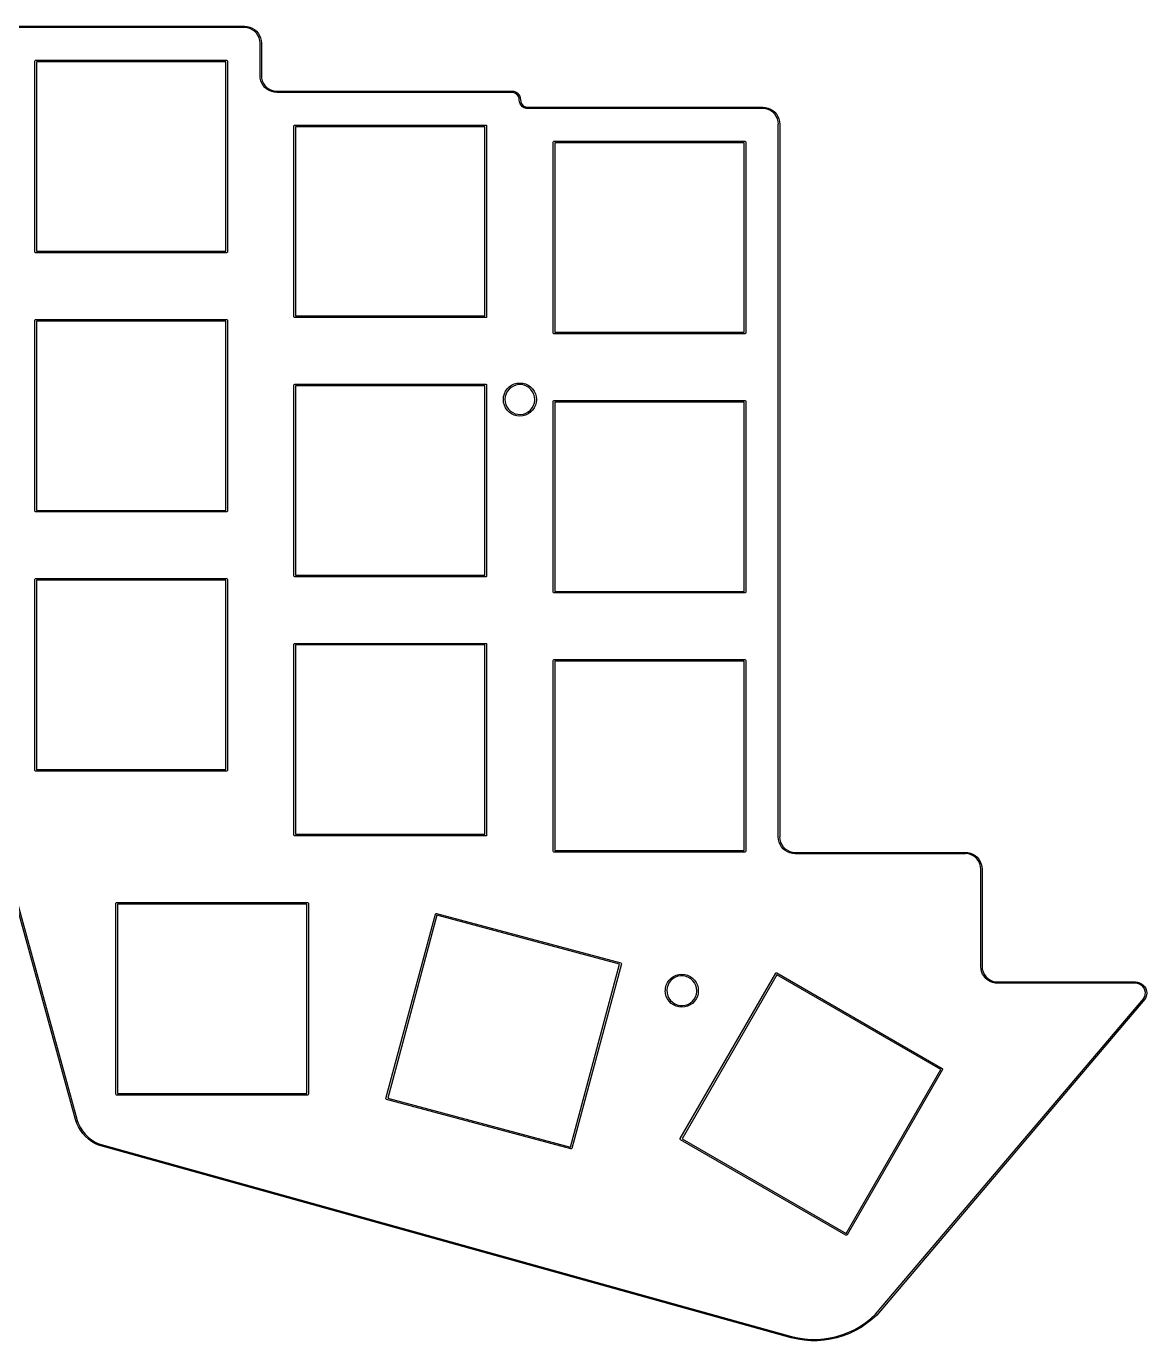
# Model space of a CAD drawing. Extents: x 106 to 266, y -128 to -32.
# Drawn here: x 183.5 to 265.6, y -128.4 to -32 of the extents above; entities that cross this region are included whole.
import ezdxf

# ---------------------------------------------------------------- set-up
doc = ezdxf.new("R2010")
doc.units = 0
doc.layers.add('BLACK', color=7, linetype='CONTINUOUS')

msp = doc.modelspace()

# ---------------------------------------------------------------- linework, layer by layer
at = {"layer": 'BLACK', "linetype": 'CONTINUOUS'}
for p, q in [((182.875, -32.0125), (199.5, -32.0125)), ((199.5, -32.1125), (182.875, -32.1125)), ((199.5, -32.0125), (199.694, -32.0277)), ((199.509, -32.1089), (199.5, -32.1125)), ((199.698, -32.1255), (199.509, -32.1089)), ((199.694, -32.0277), (199.882, -32.0731)), ((199.891, -32.177), (199.698, -32.1255)), ((199.882, -32.0731), (200.062, -32.1474)), ((200.071, -32.2611), (199.891, -32.177)), ((200.062, -32.1474), (200.227, -32.2488)), ((200.234, -32.3753), (200.071, -32.2611)), ((200.227, -32.2488), (200.375, -32.375)), ((200.375, -32.516), (200.234, -32.3753)), ((200.375, -32.375), (200.501, -32.5226)), ((200.489, -32.6791), (200.375, -32.516)), ((200.573, -32.8595), (200.489, -32.6791)), ((200.501, -32.5226), (200.603, -32.6882)), ((200.603, -32.6882), (200.677, -32.8676)), ((200.624, -33.0517), (200.573, -32.8595)), ((200.641, -33.2413), (200.624, -33.0517)), ((200.637, -33.25), (200.641, -33.2413)), ((200.637, -35.625), (200.637, -33.25)), ((200.677, -32.8676), (200.722, -33.0564)), ((200.722, -33.0564), (200.737, -33.25)), ((200.737, -33.25), (200.737, -35.625)), ((184.127, -34.5625), (184.145, -34.5201)), ((184.127, -48.5625), (184.127, -34.5625)), ((184.145, -34.5201), (184.188, -34.5025)), ((184.188, -34.5025), (198.188, -34.5025)), ((184.248, -34.6225), (184.248, -48.5025)), ((198.127, -34.6225), (184.248, -34.6225)), ((198.127, -48.5025), (198.127, -34.6225)), ((198.188, -34.5025), (198.23, -34.5201)), ((198.23, -34.5201), (198.248, -34.5625)), ((198.248, -34.5625), (198.248, -48.5625)), ((200.653, -35.8186), (200.637, -35.625)), ((200.737, -35.625), (200.734, -35.6337)), ((200.734, -35.6337), (200.751, -35.8233)), ((200.698, -36.0074), (200.653, -35.8186)), ((200.772, -36.1868), (200.698, -36.0074)), ((200.751, -35.8233), (200.802, -36.0155)), ((200.874, -36.3524), (200.772, -36.1868)), ((200.802, -36.0155), (200.886, -36.1959)), ((201, -36.5), (200.874, -36.3524)), ((200.886, -36.1959), (201, -36.359)), ((201, -36.359), (201.141, -36.4997)), ((201.148, -36.6262), (201, -36.5)), ((201.141, -36.4997), (201.304, -36.6139)), ((201.304, -36.6139), (201.484, -36.698)), ((201.313, -36.7276), (201.148, -36.6262)), ((201.493, -36.8019), (201.313, -36.7276)), ((201.484, -36.698), (201.677, -36.7495)), ((201.681, -36.8473), (201.493, -36.8019)), ((201.677, -36.7495), (201.866, -36.7661)), ((201.875, -36.8625), (201.681, -36.8473)), ((201.866, -36.7661), (201.875, -36.7625)), ((201.875, -36.7625), (219.094, -36.7625)), ((219.094, -36.8625), (201.875, -36.8625)), ((219.094, -36.7625), (219.237, -36.7786)), ((219.094, -36.7625), (219.094, -36.7625)), ((219.1, -36.8598), (219.094, -36.8625)), ((219.094, -36.8625), (219.094, -36.8625)), ((219.094, -36.8625), (219.094, -36.8625)), ((219.216, -36.8728), (219.1, -36.8598)), ((219.331, -36.9132), (219.216, -36.8728)), ((219.237, -36.7786), (219.373, -36.8262)), ((219.435, -36.9784), (219.331, -36.9132)), ((219.373, -36.8262), (219.495, -36.9029)), ((219.522, -37.0651), (219.435, -36.9784)), ((219.495, -36.9029), (219.597, -37.0049)), ((219.587, -37.1688), (219.522, -37.0651)), ((219.627, -37.2845), (219.587, -37.1688)), ((219.597, -37.0049), (219.674, -37.1269)), ((219.64, -37.3997), (219.627, -37.2845)), ((219.637, -37.4062), (219.64, -37.3997)), ((219.654, -37.5495), (219.637, -37.4062)), ((219.701, -37.6856), (219.654, -37.5495)), ((219.674, -37.1269), (219.721, -37.263)), ((219.721, -37.263), (219.737, -37.4063)), ((219.737, -37.4063), (219.735, -37.4128)), ((219.735, -37.4128), (219.748, -37.528)), ((219.748, -37.528), (219.788, -37.6437)), ((219.778, -37.8076), (219.701, -37.6856)), ((219.88, -37.9096), (219.778, -37.8076)), ((219.788, -37.6437), (219.853, -37.7474)), ((219.853, -37.7474), (219.94, -37.8341)), ((220.002, -37.9863), (219.88, -37.9096)), ((219.94, -37.8341), (220.044, -37.8993)), ((220.138, -38.0339), (220.002, -37.9863)), ((220.044, -37.8993), (220.159, -37.9397)), ((220.281, -38.05), (220.138, -38.0339)), ((220.159, -37.9397), (220.275, -37.9527)), ((220.275, -37.9527), (220.281, -37.95)), ((220.281, -37.95), (220.281, -37.95)), ((220.281, -37.95), (220.281, -37.95)), ((220.281, -37.95), (237.5, -37.95)), ((237.5, -38.05), (220.281, -38.05)), ((220.281, -38.05), (220.281, -38.05)), ((237.5, -37.95), (237.694, -37.9652)), ((237.509, -38.0464), (237.5, -38.05)), ((237.698, -38.063), (237.509, -38.0464)), ((237.694, -37.9652), (237.882, -38.0106)), ((237.891, -38.1145), (237.698, -38.063)), ((237.882, -38.0106), (238.062, -38.0849)), ((238.071, -38.1986), (237.891, -38.1145)), ((238.062, -38.0849), (238.227, -38.1863)), ((238.234, -38.3128), (238.071, -38.1986)), ((238.227, -38.1863), (238.375, -38.3125)), ((238.375, -38.4535), (238.234, -38.3128)), ((238.375, -38.3125), (238.501, -38.4601)), ((238.489, -38.6166), (238.375, -38.4535)), ((238.501, -38.4601), (238.603, -38.6257)), ((203.127, -39.3125), (203.145, -39.2701)), ((203.127, -53.3125), (203.127, -39.3125)), ((203.145, -39.2701), (203.188, -39.2525)), ((203.188, -39.2525), (217.188, -39.2525)), ((203.248, -39.3725), (203.248, -53.2525)), ((217.127, -39.3725), (203.248, -39.3725)), ((217.127, -53.2525), (217.127, -39.3725)), ((217.188, -39.2525), (217.23, -39.2701)), ((217.23, -39.2701), (217.248, -39.3125)), ((217.248, -39.3125), (217.248, -53.3125)), ((238.573, -38.797), (238.489, -38.6166)), ((238.624, -38.9892), (238.573, -38.797)), ((238.603, -38.6257), (238.677, -38.8051)), ((238.641, -39.1788), (238.624, -38.9892)), ((238.637, -39.1875), (238.641, -39.1788)), ((238.637, -91.4375), (238.637, -39.1875)), ((238.677, -38.8051), (238.722, -38.9939)), ((238.722, -38.9939), (238.737, -39.1875)), ((238.737, -39.1875), (238.737, -91.4375)), ((222.127, -40.5), (222.145, -40.4576)), ((222.145, -40.4576), (222.188, -40.44)), ((222.188, -40.44), (236.188, -40.44)), ((236.188, -40.44), (236.23, -40.4576)), ((236.23, -40.4576), (236.248, -40.5)), ((222.127, -54.5), (222.127, -40.5)), ((222.248, -40.56), (222.248, -54.44)), ((236.127, -40.56), (222.248, -40.56)), ((236.127, -54.44), (236.127, -40.56)), ((236.248, -40.5), (236.248, -54.5)), ((184.145, -48.6049), (184.127, -48.5625)), ((184.188, -48.6225), (184.145, -48.6049)), ((198.188, -48.6225), (184.188, -48.6225)), ((184.248, -48.5025), (198.127, -48.5025)), ((198.23, -48.6049), (198.188, -48.6225)), ((198.248, -48.5625), (198.23, -48.6049)), ((184.127, -53.5625), (184.145, -53.5201)), ((184.127, -67.5625), (184.127, -53.5625)), ((184.145, -53.5201), (184.188, -53.5025)), ((184.188, -53.5025), (198.188, -53.5025)), ((184.248, -53.6225), (184.248, -67.5025)), ((198.127, -53.6225), (184.248, -53.6225)), ((198.127, -67.5025), (198.127, -53.6225)), ((198.188, -53.5025), (198.23, -53.5201)), ((198.23, -53.5201), (198.248, -53.5625)), ((198.248, -53.5625), (198.248, -67.5625)), ((203.145, -53.3549), (203.127, -53.3125)), ((203.188, -53.3725), (203.145, -53.3549)), ((217.188, -53.3725), (203.188, -53.3725)), ((203.248, -53.2525), (217.127, -53.2525)), ((217.23, -53.3549), (217.188, -53.3725)), ((217.248, -53.3125), (217.23, -53.3549)), ((222.145, -54.5424), (222.127, -54.5)), ((222.188, -54.56), (222.145, -54.5424)), ((236.188, -54.56), (222.188, -54.56)), ((222.248, -54.44), (236.127, -54.44)), ((236.23, -54.5424), (236.188, -54.56)), ((236.248, -54.5), (236.23, -54.5424)), ((203.127, -58.3125), (203.145, -58.2701)), ((203.127, -72.3125), (203.127, -58.3125)), ((203.145, -58.2701), (203.188, -58.2525)), ((203.188, -58.2525), (217.188, -58.2525)), ((203.248, -58.3725), (203.248, -72.2525)), ((217.127, -58.3725), (203.248, -58.3725)), ((217.127, -72.2525), (217.127, -58.3725)), ((217.188, -58.2525), (217.23, -58.2701)), ((217.23, -58.2701), (217.248, -58.3125)), ((217.248, -58.3125), (217.248, -72.3125)), ((218.55, -58.9612), (218.64, -58.77)), ((218.64, -58.77), (218.761, -58.5972)), ((218.769, -58.7788), (218.676, -58.9561)), ((218.761, -58.5972), (218.91, -58.4481)), ((218.893, -58.6215), (218.769, -58.7788)), ((219.044, -58.4894), (218.893, -58.6215)), ((218.91, -58.4481), (219.082, -58.3271)), ((219.216, -58.387), (219.044, -58.4894)), ((219.082, -58.3271), (219.274, -58.238)), ((219.404, -58.3176), (219.216, -58.387)), ((219.274, -58.238), (219.477, -58.1834)), ((219.602, -58.2837), (219.404, -58.3176)), ((219.477, -58.1834), (219.688, -58.165)), ((219.802, -58.2863), (219.602, -58.2837)), ((219.688, -58.165), (219.898, -58.1834)), ((219.998, -58.3254), (219.802, -58.2863)), ((219.898, -58.1834), (220.101, -58.238)), ((220.184, -58.3996), (219.998, -58.3254)), ((220.101, -58.238), (220.292, -58.3271)), ((220.354, -58.5065), (220.184, -58.3996)), ((220.292, -58.3271), (220.465, -58.4481)), ((220.501, -58.6425), (220.354, -58.5065)), ((220.465, -58.4481), (220.614, -58.5972)), ((220.621, -58.803), (220.501, -58.6425)), ((220.614, -58.5972), (220.735, -58.77)), ((220.735, -58.77), (220.825, -58.9612)), ((218.477, -59.375), (218.48, -59.3463)), ((218.496, -59.5851), (218.477, -59.375)), ((218.48, -59.3463), (218.496, -59.1649)), ((218.496, -59.1649), (218.55, -58.9612)), ((218.55, -59.7888), (218.496, -59.5851)), ((218.617, -59.1474), (218.593, -59.3463)), ((218.593, -59.3463), (218.606, -59.5462)), ((218.606, -59.5462), (218.656, -59.7404)), ((218.676, -58.9561), (218.617, -59.1474)), ((218.656, -59.7404), (218.739, -59.9223)), ((220.709, -58.9827), (220.621, -58.803)), ((220.688, -59.8202), (220.752, -59.6305)), ((220.764, -59.1755), (220.709, -58.9827)), ((220.752, -59.6305), (220.781, -59.4323)), ((220.782, -59.375), (220.764, -59.1755)), ((220.781, -59.4323), (220.782, -59.375)), ((220.825, -58.9612), (220.879, -59.1649)), ((220.879, -59.5851), (220.825, -59.7888)), ((220.879, -59.1649), (220.897, -59.375)), ((220.897, -59.375), (220.879, -59.5851)), ((222.127, -59.5), (222.145, -59.4576)), ((222.127, -73.5), (222.127, -59.5)), ((222.145, -59.4576), (222.188, -59.44)), ((222.188, -59.44), (236.188, -59.44)), ((222.248, -59.56), (222.248, -73.44)), ((236.127, -59.56), (222.248, -59.56)), ((236.127, -73.44), (236.127, -59.56)), ((236.188, -59.44), (236.23, -59.4576)), ((236.23, -59.4576), (236.248, -59.5)), ((236.248, -59.5), (236.248, -73.5)), ((218.64, -59.98), (218.55, -59.7888)), ((218.761, -60.1528), (218.64, -59.98)), ((218.739, -59.9223), (218.855, -60.0859)), ((218.91, -60.3019), (218.761, -60.1528)), ((218.855, -60.0859), (218.999, -60.2257)), ((219.082, -60.4229), (218.91, -60.3019)), ((218.999, -60.2257), (219.165, -60.337)), ((219.274, -60.512), (219.082, -60.4229)), ((219.165, -60.337), (219.349, -60.4161)), ((219.477, -60.5666), (219.274, -60.512)), ((219.349, -60.4161), (219.545, -60.4603)), ((219.688, -60.585), (219.477, -60.5666)), ((219.545, -60.4603), (219.745, -60.4682)), ((219.898, -60.5666), (219.688, -60.585)), ((219.745, -60.4682), (219.943, -60.4394)), ((220.101, -60.512), (219.898, -60.5666)), ((219.943, -60.4394), (220.133, -60.375)), ((220.292, -60.4229), (220.101, -60.512)), ((220.133, -60.375), (220.308, -60.2771)), ((220.465, -60.3019), (220.292, -60.4229)), ((220.308, -60.2771), (220.462, -60.149)), ((220.462, -60.149), (220.59, -59.995)), ((220.614, -60.1528), (220.465, -60.3019)), ((220.59, -59.995), (220.688, -59.8202)), ((220.735, -59.98), (220.614, -60.1528)), ((220.825, -59.7888), (220.735, -59.98)), ((184.145, -67.6049), (184.127, -67.5625)), ((184.188, -67.6225), (184.145, -67.6049)), ((198.188, -67.6225), (184.188, -67.6225)), ((184.248, -67.5025), (198.127, -67.5025)), ((198.23, -67.6049), (198.188, -67.6225)), ((198.248, -67.5625), (198.23, -67.6049)), ((203.248, -72.2525), (217.127, -72.2525)), ((184.127, -72.5625), (184.145, -72.5201)), ((184.127, -86.5625), (184.127, -72.5625)), ((184.145, -72.5201), (184.188, -72.5025)), ((184.188, -72.5025), (198.188, -72.5025)), ((184.248, -72.6225), (184.248, -86.5025)), ((198.127, -72.6225), (184.248, -72.6225)), ((198.127, -86.5025), (198.127, -72.6225)), ((198.188, -72.5025), (198.23, -72.5201)), ((198.23, -72.5201), (198.248, -72.5625)), ((198.248, -72.5625), (198.248, -86.5625)), ((203.145, -72.3549), (203.127, -72.3125)), ((203.188, -72.3725), (203.145, -72.3549)), ((217.188, -72.3725), (203.188, -72.3725)), ((217.23, -72.3549), (217.188, -72.3725)), ((217.248, -72.3125), (217.23, -72.3549)), ((222.145, -73.5424), (222.127, -73.5)), ((222.188, -73.56), (222.145, -73.5424)), ((236.188, -73.56), (222.188, -73.56)), ((222.248, -73.44), (236.127, -73.44)), ((236.23, -73.5424), (236.188, -73.56)), ((236.248, -73.5), (236.23, -73.5424)), ((203.127, -77.3125), (203.145, -77.2701)), ((203.127, -91.3125), (203.127, -77.3125)), ((203.145, -77.2701), (203.188, -77.2525)), ((203.188, -77.2525), (217.188, -77.2525)), ((203.248, -77.3725), (203.248, -91.2525)), ((217.127, -77.3725), (203.248, -77.3725)), ((217.127, -91.2525), (217.127, -77.3725)), ((217.188, -77.2525), (217.23, -77.2701)), ((217.23, -77.2701), (217.248, -77.3125)), ((217.248, -77.3125), (217.248, -91.3125)), ((222.127, -78.5), (222.145, -78.4576)), ((222.127, -92.5), (222.127, -78.5)), ((222.145, -78.4576), (222.188, -78.44)), ((222.188, -78.44), (236.188, -78.44)), ((222.248, -78.56), (222.248, -92.44)), ((236.127, -78.56), (222.248, -78.56)), ((236.127, -92.44), (236.127, -78.56)), ((236.188, -78.44), (236.23, -78.4576)), ((236.23, -78.4576), (236.248, -78.5)), ((236.248, -78.5), (236.248, -92.5)), ((184.145, -86.6049), (184.127, -86.5625)), ((184.188, -86.6225), (184.145, -86.6049)), ((198.188, -86.6225), (184.188, -86.6225)), ((184.248, -86.5025), (198.127, -86.5025)), ((198.23, -86.6049), (198.188, -86.6225)), ((198.248, -86.5625), (198.23, -86.6049)), ((203.145, -91.3549), (203.127, -91.3125)), ((203.188, -91.3725), (203.145, -91.3549)), ((217.188, -91.3725), (203.188, -91.3725)), ((203.248, -91.2525), (217.127, -91.2525)), ((217.23, -91.3549), (217.188, -91.3725)), ((217.248, -91.3125), (217.23, -91.3549)), ((238.653, -91.6311), (238.637, -91.4375)), ((238.737, -91.4375), (238.734, -91.4462)), ((238.734, -91.4462), (238.751, -91.6358)), ((222.145, -92.5424), (222.127, -92.5)), ((222.248, -92.44), (236.127, -92.44)), ((236.248, -92.5), (236.23, -92.5424)), ((238.698, -91.8199), (238.653, -91.6311)), ((238.772, -91.9993), (238.698, -91.8199)), ((238.751, -91.6358), (238.802, -91.828)), ((238.874, -92.1649), (238.772, -91.9993)), ((238.802, -91.828), (238.886, -92.0084)), ((239, -92.3125), (238.874, -92.1649)), ((238.886, -92.0084), (239, -92.1715)), ((239, -92.1715), (239.141, -92.3122)), ((239.148, -92.4387), (239, -92.3125)), ((239.141, -92.3122), (239.304, -92.4264)), ((239.313, -92.5401), (239.148, -92.4387)), ((239.304, -92.4264), (239.484, -92.5105)), ((239.484, -92.5105), (239.677, -92.562)), ((222.188, -92.56), (222.145, -92.5424)), ((236.188, -92.56), (222.188, -92.56)), ((236.23, -92.5424), (236.188, -92.56)), ((239.493, -92.6144), (239.313, -92.5401)), ((239.681, -92.6598), (239.493, -92.6144)), ((239.677, -92.562), (239.866, -92.5786)), ((239.875, -92.675), (239.681, -92.6598)), ((239.866, -92.5786), (239.875, -92.575)), ((239.875, -92.575), (252.344, -92.575)), ((252.344, -92.675), (239.875, -92.675)), ((252.344, -92.575), (252.537, -92.5902)), ((252.352, -92.6714), (252.344, -92.675)), ((252.542, -92.688), (252.352, -92.6714)), ((252.537, -92.5902), (252.726, -92.6356)), ((252.734, -92.7395), (252.542, -92.688)), ((252.726, -92.6356), (252.906, -92.7099)), ((252.915, -92.8236), (252.734, -92.7395)), ((252.906, -92.7099), (253.071, -92.8114)), ((253.078, -92.9378), (252.915, -92.8236)), ((253.071, -92.8114), (253.219, -92.9375)), ((253.218, -93.0786), (253.078, -92.9378)), ((253.333, -93.2416), (253.218, -93.0786)), ((253.219, -92.9375), (253.345, -93.0851)), ((253.417, -93.422), (253.333, -93.2416)), ((253.345, -93.0851), (253.446, -93.2507)), ((253.468, -93.6142), (253.417, -93.422)), ((253.446, -93.2507), (253.521, -93.4301)), ((253.521, -93.4301), (253.566, -93.6189)), ((253.485, -93.8039), (253.468, -93.6142)), ((253.481, -93.8125), (253.485, -93.8039)), ((253.481, -100.938), (253.481, -93.8125)), ((253.566, -93.6189), (253.581, -93.8123)), ((253.581, -93.8123), (253.581, -93.8125)), ((253.581, -93.8125), (253.581, -100.938)), ((187.108, -112.169), (182.735, -96.2312)), ((182.832, -96.2047), (187.205, -112.143)), ((190.065, -96.3125), (190.083, -96.2701)), ((190.065, -110.312), (190.065, -96.3125)), ((190.083, -96.2701), (190.125, -96.2525)), ((190.125, -96.2525), (204.125, -96.2525)), ((204.125, -96.2525), (204.167, -96.2701)), ((204.167, -96.2701), (204.185, -96.3125)), ((204.185, -96.3125), (204.185, -110.312)), ((190.185, -96.3725), (190.185, -110.252)), ((204.065, -96.3725), (190.185, -96.3725)), ((204.065, -110.252), (204.065, -96.3725)), ((209.869, -110.622), (213.492, -97.0988)), ((213.593, -97.1878), (210, -110.595)), ((213.492, -97.0988), (213.52, -97.0623)), ((213.492, -97.0988), (213.492, -97.0988)), ((213.52, -97.0623), (213.566, -97.0563)), ((213.566, -97.0563), (227.089, -100.68)), ((227, -100.78), (213.593, -97.1878)), ((223.407, -114.187), (227, -100.78)), ((227.131, -100.753), (223.508, -114.276)), ((227.089, -100.68), (227.089, -100.68)), ((227.089, -100.68), (227.125, -100.708)), ((227.125, -100.708), (227.131, -100.753)), ((253.497, -101.131), (253.481, -100.938)), ((253.481, -100.938), (253.481, -100.938)), ((253.542, -101.32), (253.497, -101.131)), ((253.581, -100.938), (253.578, -100.946)), ((253.578, -100.946), (253.594, -101.136)), ((253.594, -101.136), (253.646, -101.328)), ((230.425, -102.305), (230.515, -102.114)), ((230.515, -102.114), (230.636, -101.941)), ((230.644, -102.123), (230.551, -102.3)), ((230.636, -101.941), (230.785, -101.792)), ((230.768, -101.965), (230.644, -102.123)), ((230.919, -101.833), (230.768, -101.965)), ((230.785, -101.792), (230.957, -101.671)), ((231.091, -101.731), (230.919, -101.833)), ((230.957, -101.671), (231.149, -101.582)), ((231.279, -101.661), (231.091, -101.731)), ((231.149, -101.582), (231.352, -101.527)), ((231.477, -101.627), (231.279, -101.661)), ((231.352, -101.527), (231.562, -101.509)), ((231.448, -113.563), (238.448, -101.439)), ((231.677, -101.63), (231.477, -101.627)), ((231.562, -101.509), (231.773, -101.527)), ((238.522, -101.551), (231.582, -113.571)), ((231.873, -101.669), (231.677, -101.63)), ((231.773, -101.527), (231.976, -101.582)), ((232.059, -101.743), (231.873, -101.669)), ((231.976, -101.582), (232.167, -101.671)), ((232.229, -101.85), (232.059, -101.743)), ((232.167, -101.671), (232.34, -101.792)), ((232.376, -101.986), (232.229, -101.85)), ((232.34, -101.792), (232.489, -101.941)), ((232.496, -102.147), (232.376, -101.986)), ((232.489, -101.941), (232.61, -102.114)), ((232.584, -102.326), (232.496, -102.147)), ((232.61, -102.114), (232.7, -102.305)), ((238.448, -101.439), (238.485, -101.411)), ((238.485, -101.411), (238.53, -101.417)), ((250.543, -108.491), (238.522, -101.551)), ((238.53, -101.417), (250.655, -108.417)), ((253.616, -101.499), (253.542, -101.32)), ((253.718, -101.665), (253.616, -101.499)), ((253.646, -101.328), (253.73, -101.508)), ((253.844, -101.813), (253.718, -101.665)), ((253.73, -101.508), (253.844, -101.671)), ((253.844, -101.671), (253.985, -101.812)), ((253.991, -101.939), (253.844, -101.813)), ((253.985, -101.812), (254.148, -101.926)), ((254.157, -102.04), (253.991, -101.939)), ((254.148, -101.926), (254.328, -102.01)), ((254.336, -102.114), (254.157, -102.04)), ((254.328, -102.01), (254.52, -102.062)), ((254.525, -102.16), (254.336, -102.114)), ((254.52, -102.062), (254.71, -102.079)), ((254.71, -102.079), (254.719, -102.075)), ((254.719, -102.075), (264.812, -102.075)), ((264.812, -102.075), (264.813, -102.075)), ((264.813, -102.075), (264.972, -102.089)), ((264.972, -102.089), (265.126, -102.134)), ((265.126, -102.134), (265.268, -102.207)), ((230.352, -102.719), (230.355, -102.69)), ((230.371, -102.929), (230.352, -102.719)), ((230.355, -102.69), (230.371, -102.509)), ((230.371, -102.509), (230.425, -102.305)), ((230.425, -103.133), (230.371, -102.929)), ((230.492, -102.491), (230.468, -102.69)), ((230.468, -102.69), (230.481, -102.89)), ((230.481, -102.89), (230.531, -103.084)), ((230.551, -102.3), (230.492, -102.491)), ((230.531, -103.084), (230.614, -103.266)), ((232.563, -103.164), (232.627, -102.974)), ((232.639, -102.519), (232.584, -102.326)), ((232.627, -102.974), (232.656, -102.776)), ((232.657, -102.719), (232.639, -102.519)), ((232.656, -102.776), (232.657, -102.719)), ((232.7, -102.305), (232.754, -102.509)), ((232.754, -102.929), (232.7, -103.133)), ((232.754, -102.509), (232.772, -102.719)), ((232.772, -102.719), (232.754, -102.929)), ((254.719, -102.175), (254.525, -102.16)), ((264.812, -102.175), (254.719, -102.175)), ((264.813, -102.175), (264.812, -102.175)), ((264.821, -102.172), (264.813, -102.175)), ((264.813, -102.175), (264.813, -102.175)), ((264.968, -102.186), (264.821, -102.172)), ((265.117, -102.234), (264.968, -102.186)), ((265.251, -102.312), (265.117, -102.234)), ((265.367, -102.417), (265.251, -102.312)), ((265.268, -102.207), (265.394, -102.307)), ((265.457, -102.544), (265.367, -102.417)), ((265.394, -102.307), (265.498, -102.429)), ((265.518, -102.687), (265.457, -102.544)), ((265.498, -102.429), (265.576, -102.569)), ((265.507, -103.148), (265.544, -102.996)), ((265.548, -102.841), (265.518, -102.687)), ((265.544, -102.996), (265.548, -102.841)), ((265.576, -102.569), (265.626, -102.721)), ((265.634, -103.041), (265.592, -103.195)), ((265.626, -102.721), (265.646, -102.881)), ((265.646, -102.881), (265.634, -103.041)), ((230.515, -103.324), (230.425, -103.133)), ((230.636, -103.497), (230.515, -103.324)), ((230.614, -103.266), (230.73, -103.43)), ((230.785, -103.646), (230.636, -103.497)), ((230.73, -103.43), (230.874, -103.569)), ((230.957, -103.767), (230.785, -103.646)), ((230.874, -103.569), (231.04, -103.681)), ((231.149, -103.856), (230.957, -103.767)), ((231.04, -103.681), (231.224, -103.76)), ((231.352, -103.91), (231.149, -103.856)), ((231.224, -103.76), (231.42, -103.804)), ((231.562, -103.929), (231.352, -103.91)), ((231.42, -103.804), (231.62, -103.812)), ((231.773, -103.91), (231.562, -103.929)), ((231.62, -103.812), (231.818, -103.783)), ((231.976, -103.856), (231.773, -103.91)), ((231.818, -103.783), (232.008, -103.719)), ((232.167, -103.767), (231.976, -103.856)), ((232.008, -103.719), (232.183, -103.621)), ((232.34, -103.646), (232.167, -103.767)), ((232.183, -103.621), (232.337, -103.493)), ((232.337, -103.493), (232.465, -103.339)), ((232.489, -103.497), (232.34, -103.646)), ((232.465, -103.339), (232.563, -103.164)), ((232.61, -103.324), (232.489, -103.497)), ((232.7, -103.133), (232.61, -103.324)), ((245.774, -126.436), (265.44, -103.28)), ((265.516, -103.345), (245.851, -126.501)), ((265.44, -103.28), (265.445, -103.278)), ((265.445, -103.278), (265.507, -103.148)), ((265.518, -103.341), (265.516, -103.345)), ((265.521, -103.339), (265.518, -103.341)), ((265.592, -103.195), (265.521, -103.339)), ((265.521, -103.339), (265.521, -103.339)), ((243.603, -120.511), (250.543, -108.491)), ((250.677, -108.499), (243.677, -120.623)), ((250.655, -108.417), (250.672, -108.439)), ((250.672, -108.439), (250.683, -108.454)), ((250.683, -108.454), (250.677, -108.499)), ((190.083, -110.355), (190.065, -110.312)), ((190.125, -110.372), (190.083, -110.355)), ((204.125, -110.372), (190.125, -110.372)), ((190.185, -110.252), (204.065, -110.252)), ((204.167, -110.355), (204.125, -110.372)), ((204.185, -110.312), (204.167, -110.355)), ((209.875, -110.667), (209.869, -110.622)), ((209.911, -110.695), (209.875, -110.667)), ((223.434, -114.319), (209.911, -110.695)), ((210, -110.595), (223.407, -114.187)), ((187.109, -112.17), (187.108, -112.169)), ((187.109, -112.171), (187.109, -112.17)), ((187.206, -112.443), (187.109, -112.171)), ((187.109, -112.171), (187.109, -112.171)), ((187.205, -112.143), (187.204, -112.152)), ((187.204, -112.152), (187.308, -112.439)), ((187.329, -112.705), (187.206, -112.443)), ((187.308, -112.439), (187.447, -112.721)), ((187.477, -112.953), (187.329, -112.705)), ((187.447, -112.721), (187.616, -112.987)), ((187.648, -113.186), (187.477, -112.953)), ((187.616, -112.987), (187.813, -113.232)), ((187.841, -113.401), (187.648, -113.186)), ((187.813, -113.232), (188.036, -113.454)), ((188.054, -113.596), (187.841, -113.401)), ((188.036, -113.454), (188.282, -113.651)), ((188.286, -113.77), (188.054, -113.596)), ((188.282, -113.651), (188.548, -113.82)), ((231.442, -113.609), (231.448, -113.563)), ((231.47, -113.645), (231.442, -113.609)), ((243.595, -120.645), (231.47, -113.645)), ((231.582, -113.571), (243.603, -120.511)), ((188.533, -113.92), (188.286, -113.77)), ((188.793, -114.046), (188.533, -113.92)), ((188.548, -113.82), (188.819, -113.953)), ((188.796, -114.046), (188.793, -114.046)), ((188.799, -114.048), (188.796, -114.046)), ((239.586, -128.166), (188.799, -114.048)), ((188.819, -113.953), (188.826, -113.952)), ((188.826, -113.952), (239.613, -128.069)), ((223.48, -114.313), (223.434, -114.319)), ((223.508, -114.276), (223.48, -114.313)), ((243.64, -120.651), (243.595, -120.645)), ((243.595, -120.645), (243.595, -120.645)), ((243.677, -120.623), (243.64, -120.651)), ((244.658, -127.319), (245.054, -127.053)), ((245.11, -127.13), (244.709, -127.401)), ((245.054, -127.053), (245.429, -126.758)), ((245.49, -126.831), (245.11, -127.13)), ((245.429, -126.758), (245.772, -126.444)), ((245.848, -126.504), (245.49, -126.831)), ((245.772, -126.444), (245.774, -126.436)), ((245.849, -126.502), (245.848, -126.504)), ((245.848, -126.504), (245.848, -126.504)), ((245.851, -126.501), (245.849, -126.502)), ((240.059, -128.272), (239.586, -128.166)), ((239.586, -128.166), (239.586, -128.166)), ((239.586, -128.166), (239.586, -128.166)), ((239.586, -128.166), (239.586, -128.166)), ((239.613, -128.069), (239.621, -128.076)), ((239.621, -128.076), (240.076, -128.179)), ((242.448, -128.178), (242.913, -128.073)), ((242.937, -128.165), (242.465, -128.272)), ((242.913, -128.073), (243.369, -127.934)), ((243.4, -128.024), (242.937, -128.165)), ((243.369, -127.934), (243.813, -127.761)), ((243.851, -127.849), (243.4, -128.024)), ((243.813, -127.761), (244.244, -127.556)), ((244.288, -127.641), (243.851, -127.849)), ((244.244, -127.556), (244.658, -127.319)), ((244.709, -127.401), (244.288, -127.641)), ((240.537, -128.344), (240.059, -128.272)), ((240.076, -128.179), (240.548, -128.249)), ((241.02, -128.38), (240.537, -128.344)), ((240.548, -128.249), (241.023, -128.284)), ((241.504, -128.379), (241.02, -128.38)), ((241.023, -128.284), (241.5, -128.284)), ((241.5, -128.284), (241.976, -128.248)), ((241.987, -128.343), (241.504, -128.379)), ((241.976, -128.248), (242.448, -128.178)), ((242.465, -128.272), (241.987, -128.343))]:
    msp.add_line(p, q, dxfattribs=at)

doc.saveas('drawing.dxf')
